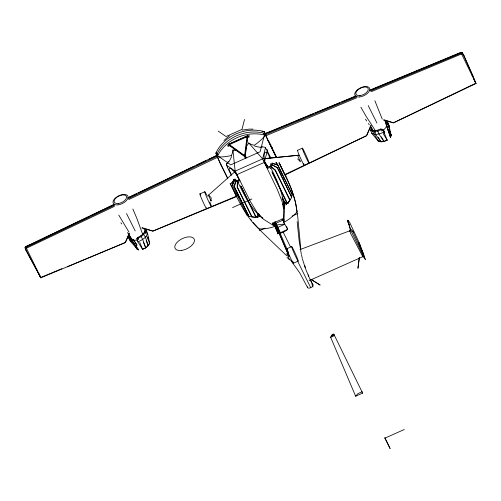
<?xml version="1.0" encoding="UTF-8"?>
<svg xmlns="http://www.w3.org/2000/svg" width="501" height="501" viewBox="0 0 501 501"><rect width="100%" height="100%" fill="white"/><g stroke="black" fill="none" stroke-linecap="round" stroke-linejoin="round"><path stroke-width="0.75" d="M208.98 195.929L208.403 195.033L211.071 201.151L211.121 197.601L208.948 195.547M284.956 202.348A34.87 18.268 -26.1 0 1 284.43 202.736L284.418 204.189M284.399 205.41L283.748 222.45L287.718 229.326L286.559 226.64M363.137 254.414L359.123 242.559L349.679 222.469L347.901 220.252L347.6 221.323L348.965 224.561M256.637 216.313L255.892 217.453L256.211 217.447L251.671 216.808L237.161 187.192L237.349 181.594M251.671 216.808L251.997 216.801L237.487 187.186L237.668 181.581M272.369 172.563L286.879 202.185L286.422 204.446L286.553 202.385L271.855 171.812M352.648 231.199L364.321 256.086L363.713 256.831L362.824 256.756L350.6 233.372L349.817 230.861L350.475 230.184L347.625 220.371M284.424 202.73L283.91 208.548A10.609 5.555 -26.1 0 1 283.447 208.692M233.316 186.034L231.969 183.278L233.817 179.64M240.637 185.746L255.347 216.257L257.721 217.202L258.103 214.09L259.631 216.47L259.8 215.643M257.721 217.202L258.078 217.096L258.46 213.983M227.642 146.123L228.725 145.002L228.838 144.113L247.012 135.996L249.31 135.614M228.562 146.574L230.003 145.071L230.103 144.282L246.279 137.061L246.912 137.524L249.216 137.136M245.866 156.857L244.726 154.859L246.912 137.524M246.586 144.225L245.045 156.437L228.418 144.413L247.644 135.827L247.262 138.883M246.78 142.697L247.068 140.405M246.379 157.94L245.271 155.999L247.726 136.516L247.012 135.996M297.65 158.967L300.199 161.36L300.249 161.034M286.979 257.389L289.522 259.781L289.572 259.455M128.795 234.23C126.659 239.96 134.5 244.588 136.729 248.878L138.389 249.661M136.166 247.206L136.667 244.582M133.191 239.434L136.886 244.908L136.454 247.243M127.811 236.503L125.363 242.478L40.844 277.811L25.927 250.112L25.307 248.302L25.689 246.686L114.378 204.208M235.958 180.448L234.43 186.792L248.941 216.413L234.192 186.704L235.727 180.36M244.532 119.445L241.964 129.415L226.051 136.516L218.298 131.162M267.597 149.68L264.321 162.399L236.86 174.661M283.91 208.548C283.547 194.037 277.253 180.698 270.909 167.954L272.193 163.082M353.318 232.095L351.978 230.184L350.719 229.508L350.174 229.746L349.999 231.531M128.438 235.22L128.193 236.159L129.627 239.071M129.822 238.313L130.247 236.81M128.506 234.988L128.707 234.274M390.962 134.456L391.225 135.251L390.473 137.456L386.165 124.21L386.741 122.2L386.152 120.459C389.797 123.434 389.521 131.037 391.225 135.251L390.379 137.149M386.49 125.438L387.555 122.501L386.741 122.2M387.874 128.607L389.008 125.488L387.21 121.223M291.288 193.248L291.332 192.716M349.836 230.786L300.055 249.579M362.624 393.11L333.704 333.935L332.088 334.655L330.654 337.305L355.641 396.228L362.624 393.11L362.16 391.751L357.783 393.705L355.641 396.228M128.056 235.908L128.306 235.313M128.55 234.712L129.039 233.516M248.665 215.43L246.999 215.035L232.376 185.251L234.731 179.527M234.844 179.696L232.376 185.251M369.337 129.014L366.55 135.746L285.056 174.955L279.088 162.781M369.895 127.661L370.176 126.991M370.452 126.315L370.727 125.645M129.483 233.497L125.325 242.59L67.259 266.833M371.21 125.569L366.607 135.633L284.862 174.561M226.709 164.109L226.966 163.576M226.853 163.808L226.252 164.992L235.144 171.135L250.556 201.847L257.238 212.712L263.639 219.332L274.072 225.838L272.619 223.365A7.953 0.457 65.9 0 1 272.412 222.864M277.303 167.459L291.695 197.319L277.303 167.459L271.511 164.384M284.53 202.216L282.251 198.171M283.328 205.022L284.643 202.323L282.195 197.331M289.165 201.671L291.814 197.075M289.553 200.074L289.39 200.657L289.572 200.287M291.382 196.417L292.296 194.595L276.777 163.057L275.97 162.894M289.76 199.924L289.941 199.561M291.4 196.636L292.296 194.595M282.238 198.214L284.311 202.442L288.006 203.249L289.91 199.736L275.4 170.121L270.816 166.188M288.006 203.249L289.91 199.736M231.969 183.278L233.604 180.21M233.785 179.865L233.973 179.527M228.368 161.303L227.542 162.581M149.636 243.054L147.645 246.216M143.248 233.754L144.795 231.399L145.979 230.873C150.206 235.796 141.802 240.298 137.875 241.864L142.635 249.442L145.772 247.813L148.29 245.665L145.44 237.205L143.248 233.754L140.794 235.852L137.719 237.443L136.767 238.739L137.875 241.864M145.979 230.873C144.363 234.894 140.668 237.261 136.767 238.739M257.702 215.167L258.441 214.033M147.595 233.566L149.711 243.398L148.164 245.747L146.142 240.812M390.461 133.704L390.097 131.181M30.749 244.475L25.689 246.686L25.05 247.594L25.927 250.112M371.535 129.684L370.859 130.611L369.844 128.068M350.174 229.746L350.719 229.508M25.864 246.818L25.05 247.594L25.307 248.302L26.033 247.475L114.767 205.134M227.755 145.234L228.838 144.113M284.092 202.498L284.912 201.665M289.666 199.98L275.155 170.365L275.4 170.121M286.422 204.446L284.311 202.442L284.656 202.279L284.906 205.185L284.549 205.316L284.593 202.222M369.813 90.161L460.82 52.405L462.041 52.48L462.298 53.187L461.49 53.964L371.322 91.664M223.978 140.443L229.42 135.809M234.963 171.643L207.339 196.198M36.924 269.569L36.523 270.402M147.332 246.486L146.236 247.419M384.023 132.903L384.58 132.552M284.311 202.442L284.637 202.241L286.747 204.239M286.553 202.385L286.879 202.185M383.985 133.372L384.724 132.922L383.515 129.822M382.576 130.492L383.766 129.853L386.114 127.279L386.496 124.868L385.169 120.697M259.631 216.47L259.293 214.685M142.466 249.179L145.772 247.813L142.697 239.547L140.794 235.852M127.912 197.726L216.814 155.448M31.45 244.144L37.036 241.469M37.738 241.131L47.514 236.453M48.215 236.121L53.801 233.447M54.496 233.109L64.278 228.431M64.973 228.099L70.566 225.425M71.261 225.087L87.324 217.403M88.026 217.071L89.422 216.401M90.819 215.731L97.801 212.393M98.503 212.055L113.871 204.702M128.807 197.557L132.295 195.885M132.997 195.553L136.491 193.881M138.583 192.879L149.06 187.869M149.761 187.531L155.348 184.856M156.049 184.525L159.537 182.852M160.934 182.182L165.825 179.846M166.526 179.515L172.112 176.84M173.509 176.17L182.589 171.824M183.986 171.154L188.877 168.818M189.572 168.48L194.463 166.144M196.561 165.142L199.354 163.802M200.049 163.47L205.642 160.796M209.13 159.124L216.119 155.78M449.51 57.302L460.97 52.542L462.041 52.48L463.801 55.386L472.687 75.219L475.95 83.542L393.479 122.864L383.503 120.077M128.306 198.672L217.039 156.331L216.595 155.26M475.793 83.216L393.366 122.814L386.453 120.534M114.466 206.343L26.378 248.239L25.307 248.302M128.719 199.567L217.503 157.345L217.039 156.331M381.267 136.829L384.029 141.439L380.979 141.802L378.43 141.276L371.817 133.454L370.652 130.561L371.723 130.078L374.278 130.598L377.322 130.241L380.497 129.045L382.075 129.214L383.866 132.032L387.204 140.242L383.929 141.482L378.994 134.043L377.322 130.241L378.111 131.556M217.922 154.352L216.501 154.984L230.786 164.86L260.113 151.765L264.841 133.398A37.5 19.639 -26.1 0 0 263.388 133.31M263.42 134.036L264.841 133.398A37.5 31.87 -18.7 0 0 216.501 154.984A37.5 19.639 -26.1 0 1 217.647 153.644M230.003 145.071L243.993 155.191L244.726 154.859M228.725 145.002L244.444 156.368L245.271 155.999M199.949 193.887L204.784 191.726M297.544 150.313L302.379 148.152M234.925 178.938L235.395 179.421A9.131 2.204 54.9 0 0 237.155 180.911L239.146 180.022M267.584 167.328L270.246 166.138A9.131 3.194 77.4 0 0 270.546 163.727M232.527 207.602L251.865 198.966M272.619 223.365L282.288 219.05L283.741 221.517L283.879 210.295L282.132 201.602L277.485 189.823L262.605 158.873L248.74 142.879L247.651 144.839A11.454 11.21 -40.2 0 1 246.711 145.904M259.368 230.673L265.054 228.13M272.876 224.642L284.249 219.563M292.07 216.075L297.757 213.532M287.712 229.32A19.902 19.326 -37.7 0 1 283.209 232.251A19.902 19.326 -37.7 0 1 278.049 233.635L275.732 228.268L284.712 224.254M277.635 233.879L287.305 229.564M286.866 248.734L291.701 246.573M293.317 263.263L298.151 261.102A7.953 0.457 65.9 0 0 293.724 250.162A7.953 0.457 65.9 0 0 292.891 250.25A7.953 0.457 65.9 0 0 298.158 261.102M358.472 242.847L359.123 242.559M358.804 244.156L359.555 243.824L363.776 254.733L359.799 246.273M309.136 280.635L362.83 256.662L363.713 256.831L350.5 229.777M331.293 335.589L333.873 334.436M384.962 438.131L384.824 437.724L390.116 448.595L384.962 438.131L404.301 429.501M355.929 95.923L264.935 133.679L265.386 134.744L356.324 96.868M370.201 91.082L461.139 53.206L462.298 53.187L464.114 56.256L475.95 83.542L460.82 52.405L462.298 53.187M265.386 134.744L265.849 135.758L356.731 97.764M264.935 133.679L270.171 131.782M270.891 131.481L282.351 126.722M283.065 126.427L288.081 124.342M288.795 124.048L293.091 122.263M293.811 121.962L305.272 117.203M305.986 116.908L313.864 113.639M315.298 113.044L328.193 107.684M328.906 107.389L339.647 102.924M341.801 102.035L351.107 98.165M351.827 97.87L355.409 96.38M370.721 90.023L392.208 81.099M392.928 80.799L402.954 76.634M403.668 76.34L415.129 71.58M415.843 71.28L420.859 69.201M421.573 68.9L425.875 67.115M426.589 66.821L438.049 62.061M438.763 61.761L443.78 59.682M444.493 59.387L448.796 57.602M40.687 277.485L61.842 268.705M236.516 196.148L152.818 231.093L141.777 228.005M234.205 191.313L236.71 196.542L152.949 231.118L145.835 228.8M387.091 139.954L383.929 141.482M382.075 129.214C378.543 131.018 374.466 132.289 370.652 130.561M383.866 132.032C380.146 133.942 375.844 135.301 371.817 133.454M137.838 239.772L136.579 240.217L133.335 240.142L131.631 238.664L127.467 232.589M240.837 186.641L241.2 186.541L255.71 216.156L258.078 217.096M255.347 216.257L255.71 216.156M242.171 130.091L249.222 129.108L253.036 129.133M247.726 136.516L249.26 136.259M381.612 141.752L378.199 141.006M381.806 141.733L383.741 141.501M284.305 202.36L284.643 202.323M472.03 75.294L472.812 75.601M273.421 225.275L284.656 224.028M263.72 158.673L298.978 155.204L263.67 158.779M237.161 187.192L237.487 187.186M262.662 146.899L261.008 146.73M148.546 240.693L148.058 237.155M136.128 247.099L128.532 235.483L130.435 239.165M147.269 233.585L146.63 230.729L145.603 230.56M248.703 216.319L254.427 217.184M275.725 162.963L276.777 163.057M286.785 202.692L288.244 203.005M248.552 215.261L246.999 215.035M144.413 228.337L143.706 228.105L145.171 231.712M142.284 227.642L142.992 227.874M272.181 163.138L277.786 164.973L292.315 194.808M271.767 163.207L277.805 165.192M383.941 119.708L385.2 120.121M271.392 164.629L277.185 167.703M311.622 279.758L320.145 285.082L310.964 279.345M133.059 243.048L137.005 248.872L138.583 249.918L132.909 242.446L130.285 241.012L129.665 239.184M132.909 242.446L131.287 239.384L128.826 238.019L129.12 237.224L130.698 238.269L138.583 249.918M387.567 123.027L388.356 123.553L389.753 129.653M350.399 229.477L350.994 229.859M284.906 205.185L282.815 204.164L284.549 205.316M233.685 179.558L238.132 182.589C244.388 195.522 251.064 208.848 262.367 218.167A10.609 5.555 -26.1 0 0 262.793 217.916M273.177 225.131L274.936 226.383L278.049 233.641M389.001 132.32L388.663 132.07M390.517 133.391L390.924 134.349M389.515 132.997L388.776 132.439L386.659 125.425M258.691 214.378L258.566 214.278A34.87 18.268 -26.1 0 1 257.952 214.403M270.928 166.733L275.155 170.365M460.82 52.405L461.114 52.818M266.15 164.51L267.208 165.512M266.35 165.211L267.941 166.714M284.393 202.266L282.157 197.526M262.367 218.167L261.416 217.202M232.871 170.259L236.171 174.26A7.515 1.791 54.8 0 1 237.443 176.252L238.169 177.592M259.505 215.242L259.743 215.486L259.537 214.678M286.729 255.742L262.148 232.27L253.093 222.444M362.83 256.662L362.749 256.224L362.824 256.756M290.329 259.787L299.711 272.826L307.508 287.411M250.513 219.094L251.352 220.221M368.385 123.484L369.243 124.736M370.107 125.989L373.113 130.373M133.385 239.728L136.886 244.908M375.7 131.181L365.874 115.975L360.87 107.17M365.486 119.15L366.713 120.998M120.898 222.77L121.712 224.003M258.453 213.946L259.975 216.288M287.424 254.552L286.854 253.663L289.522 259.781M363.519 256.55L365.411 259.556L363.419 255.053M129.007 232.176L118.75 215.061M380.497 129.045L381.681 131.018M383.259 133.654L387.204 140.242M375.462 132.577L374.278 130.598L374.222 131.487L375.6 134.443L380.979 141.802L378.224 137.186M371.723 130.078L378.43 141.276M145.603 228.938L146.63 230.729M243.993 155.191L245.127 157.182M244.444 156.368L245.546 158.31M38.489 272.87L40.844 277.811L28.833 255.548M383.196 130.204L384.724 132.922M370.753 126.747L373.051 130.817M130.698 238.269L131.287 239.384M25.614 249.241L28.206 254.339M265.161 133.861L265.837 135.17M300.199 161.36L297.531 155.241M216.726 154.684L215.875 153.143A37.5 19.639 -26.1 0 1 216.632 152.248M270.847 157.99L266.519 149.455M312.975 284.969L310.119 279.145M376.934 123.033L368.235 105.611M135.207 230.961L126.509 213.539M297.6 261.127L310.745 287.687M231.763 182.264L232.627 183.986M265.768 134.487L264.221 131.556A37.5 19.639 -26.1 0 0 262.023 131.444M290.442 246.843L283.209 232.239M230.103 183.472C238.038 199.504 245.396 216.426 258.748 228.825A29.772 15.594 -26.1 0 0 274.936 226.383M279.013 163.038L289.659 184.894L293.298 194.375L295.402 201.671L297.713 216.388L300.832 249.448M276.151 157.251L269.475 143.699M227.805 178.838L221.129 165.286M265.849 135.758L276.377 157.239M264.935 161.917L267.528 167.384M282.339 198.077L284.462 202.235M275.005 221.636L279.978 231.775M258.491 213.376L259.167 214.754M231.994 183.053L232.671 184.431M237.029 193.611L238.714 197.056M217.503 157.345L227.692 178.131M230.404 183.673L236.71 196.542M40.844 277.811L25.689 246.686M270.571 144.263L270.872 144.877M272.068 147.325L272.362 147.939M276.195 162.424L277.598 165.317M312.799 285.044L309.117 277.322M268.486 140.562L276.214 156.55M279.232 162.806L285.056 174.955M279.282 168.787L280.122 170.515M280.403 171.091L281.518 173.402M267.972 140.606L264.221 131.556A37.5 31.87 -18.7 0 0 215.875 153.143L219.632 162.192M281.794 173.979L282.62 175.701M227.247 166.99L231.224 175.294M473.602 78.594L475.95 83.542M238.175 177.605L238.733 178.832A7.477 1.791 54.8 0 1 239.159 180.254L239.134 181.149L238.463 181.512A9.106 2.186 54.7 0 1 237.148 180.911M283.716 177.999L284.524 179.721M312.336 285.564L313 286.979M285.357 174.661L291.814 190.054L295.709 203.412M308.785 276.615L305.272 268.01L302.504 259.142M275.287 221.956L288.426 252.491M274.542 222.212L289.052 256.368L274.391 222.281M308.209 274.83L308.904 276.458M132.853 208.973L136.804 218.254L142.697 234.399M374.854 100.714L382.225 119.119M144.795 231.399L145.659 233.516M146.818 236.34L149.711 243.398M143.392 242.202L145.71 247.851M137.719 237.443L138.583 239.559M139.741 242.384L142.635 249.442M210.67 199.699L211.121 200.826M463.056 53.926L463.369 54.797M463.801 55.386L464.114 56.256M26.315 250.719L26.628 251.59M304.683 265.467L305.441 267.697M390.536 133.924L391.049 135.445L389.133 129.559M136.529 247.463L136.635 247.788M136.748 248.114L137.005 248.872L136.347 247.757M386.152 120.459L387.699 125.144M384.943 120.666L385.902 123.609M386.165 124.21L390.473 137.456M347.901 220.252L350.744 230.053M301.408 254.608L302.322 258.391M295.853 204.095L297.131 211.691A29.772 15.594 -26.1 0 1 283.748 222.45M301.258 253.838L299.128 240.643L297.156 221.642M267.822 168.505A7.953 0.457 65.9 0 1 263.658 160.245M263.695 158.178A7.953 0.457 65.9 0 1 264.152 159.149M266.181 163.733A7.953 0.457 65.9 0 1 267.81 168.054M303.75 163.664A7.953 0.457 65.9 0 1 300.75 158.66A7.953 0.457 65.9 0 1 297.801 150.588M206.318 207.74A7.953 0.457 65.9 0 1 202.467 200.682A7.953 0.457 65.9 0 1 200.713 195.008M209.794 201.966A7.953 0.457 65.9 0 1 210.364 204.94A7.953 0.457 65.9 0 1 205.335 193.768A7.953 0.457 65.9 0 1 206.662 195.021M292.716 261.102A7.953 0.457 65.9 0 1 292.334 261.741A7.953 0.457 65.9 0 1 287.994 252.26A7.953 0.457 65.9 0 1 287.349 249.366M231.211 155.579A37.5 19.639 -26.1 0 1 217.121 156.832A37.5 31.87 -18.7 0 1 265.467 135.245A37.5 19.639 -26.1 0 1 254.345 145.252A11.272 6.632 38.5 0 1 248.678 143.029M221.229 165.574A41.032 2.399 66 0 1 219.714 162.456M269.375 143.405A41.032 2.348 65.9 0 1 267.897 140.349M233.078 150.018A11.272 5.655 -88.5 0 1 231.249 155.673M231.619 156.437A36.185 15.913 -86.3 0 1 228.619 162.224M311.816 284.267A3 1.572 -26.1 0 1 312.724 286.121A3 1.572 -26.1 0 1 309.336 288.094A3 1.572 -26.1 0 1 307.508 286.772M266.476 149.661A35.014 12.206 77.3 0 1 265.492 147.651M226.502 165.155A35.014 8.411 55 0 1 227.492 167.171M261.378 147.444A36.185 19.126 36.4 0 1 254.558 146.01M236.485 150.469A11.448 11.21 -40.2 0 1 235.082 150.463L232.921 149.937L235.144 171.135L262.605 158.873L265.555 147.444L263.889 147.087A9.15 5.467 43.3 0 0 263.413 146.975A22.238 13.777 45.8 0 0 262.674 146.95M226.953 163.551A9.15 4.647 86.9 0 1 227.16 163.157M227.203 163.238A22.238 11.799 84.5 0 1 227.567 162.637M270.246 166.138A9.106 3.169 77.6 0 1 269.513 167.653L268.473 168.048L267.565 167.566A7.477 2.605 77.5 0 1 266.595 166.388L265.348 163.789A7.515 2.605 77.4 0 1 264.66 161.541L264.052 156.331A9.118 3.169 77.2 0 1 265.067 152.41L266.112 152.035L267.02 152.517A7.496 2.605 77.2 0 1 267.991 153.694L269.25 156.281A7.502 2.63 77.4 0 1 269.939 158.529M239.998 180.874A7.953 0.457 65.9 0 1 235.89 172.638M232.884 170.302A9.124 2.161 54.8 0 0 229.827 168.179L229.251 168.349L229.132 169.432A7.496 1.791 55.1 0 0 229.558 170.854L230.829 173.434A7.502 1.822 54.9 0 0 231.65 174.768M273.233 222.801A7.953 0.457 65.9 0 1 275.732 228.268M282.288 219.05A7.953 0.457 65.9 0 1 282.082 218.549M283.215 219.131A7.953 0.457 65.9 0 1 284.199 221.223M291.425 196.655A34.87 18.268 -26.1 0 0 291.839 196.217A10.609 5.555 -26.1 0 0 291.338 196.029M238.908 182.408A10.609 5.555 -26.1 0 1 238.132 182.589M270.909 167.954A10.609 5.555 -26.1 0 1 270.233 168.424M359.311 257.758L357.958 268.198L359.311 257.758M331.819 335.933L330.654 337.305L334.449 335.614L334.198 334.875L331.819 335.933M181.343 250.425A10.609 5.555 -26.1 0 0 194.294 239.365A10.609 5.555 -26.1 0 0 178.237 241.257A10.609 5.555 -26.1 0 0 181.343 250.425M359.743 96.937A8.154 4.271 -26.1 0 0 369.7 88.433A8.154 4.271 -26.1 0 0 357.357 89.886A8.154 4.271 -26.1 0 0 359.743 96.937M359.975 95.597A6.732 3.526 -26.1 0 0 368.191 88.577A6.732 3.526 -26.1 0 0 358.002 89.779A6.732 3.526 -26.1 0 0 359.975 95.597M118.017 204.865A8.154 4.271 -26.1 0 0 127.974 196.361A8.154 4.271 -26.1 0 0 115.631 197.814A8.154 4.271 -26.1 0 0 118.017 204.865M118.249 203.525A6.732 3.526 -26.1 0 0 126.465 196.505A6.732 3.526 -26.1 0 0 116.276 197.707A6.732 3.526 -26.1 0 0 118.249 203.525M303.568 151.828A7.953 0.457 65.9 0 0 308.835 162.687A7.953 0.457 65.9 0 0 304.401 151.74A7.953 0.457 65.9 0 0 303.568 151.828"/></g></svg>
